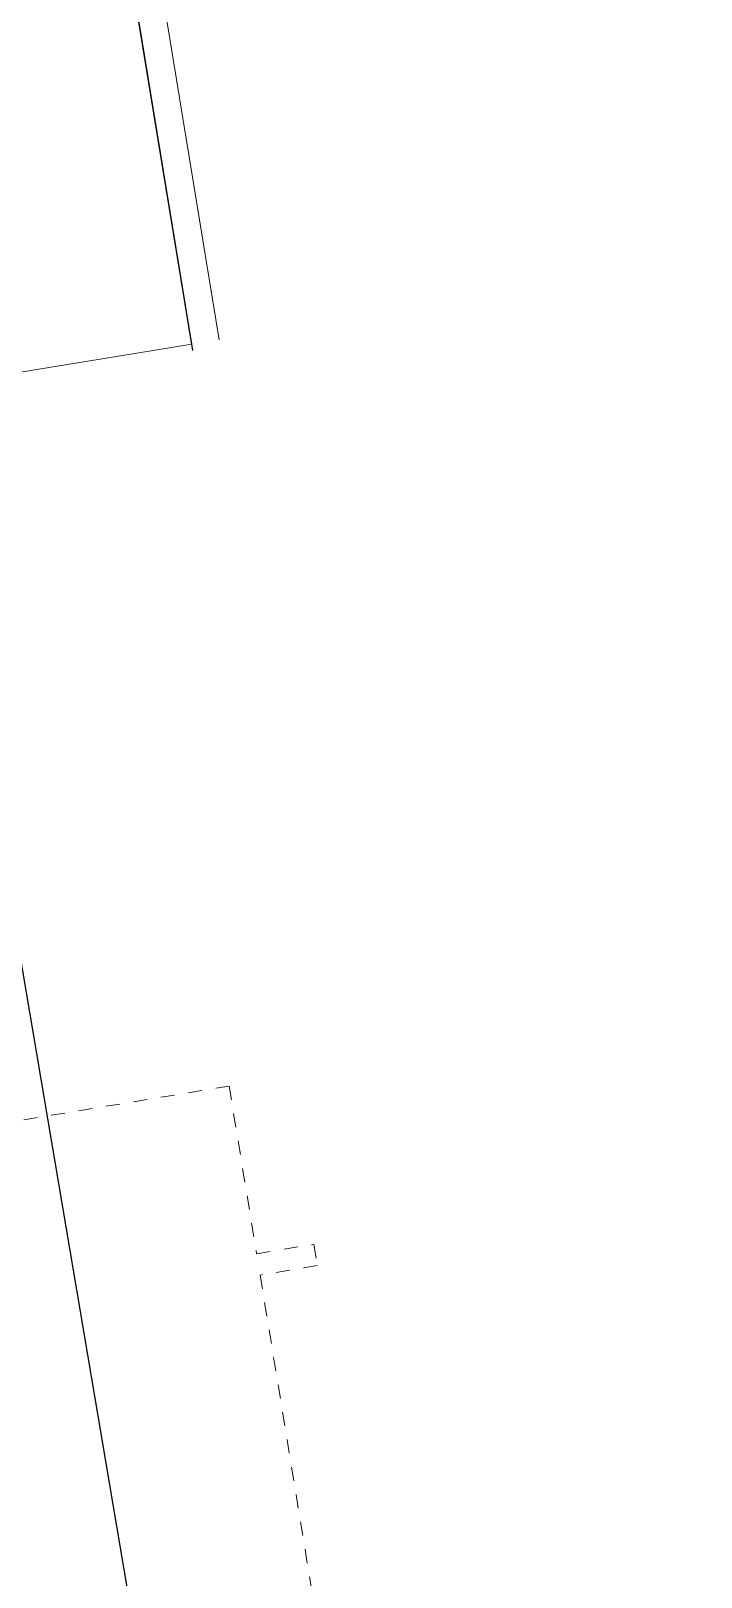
# Model space of a CAD drawing. Header units: metres. Extents: x 2 to 659295185, y -28 to 1124222152.
# Drawn here: x 655569.53 to 655574.36, y 1126666.44 to 1126677.56 of the extents above; entities that cross this region are included whole.
import ezdxf

# ---------------------------------------------------------------- set-up
doc = ezdxf.new("R2010")
doc.units = ezdxf.units.M
doc.header["$MEASUREMENT"] = 0
doc.linetypes.add('XREF VIALIDAD PORTONES Y ACCESOS 15-07-12LIMPIO$0$CCSM_C1_CUERPO BJ$0$DASHED', pattern=[0.75, 0.5, -0.25])
doc.linetypes.add('XREF VIALIDAD PORTONES Y ACCESOS 15-07-12LIMPIO$0$DASHED', pattern=[0.75, 0.5, -0.25])
doc.layers.get('0').update_dxf_attribs({"linetype": 'CONTINUOUS'})
doc.layers.add('Parcelas', color=140, linetype='CONTINUOUS')
doc.layers.add('XREF VIALIDAD PORTONES Y ACCESOS 15-07-12LIMPIO$0$CCSM_C1_CUERPO BJ$0$A-PROYECCIONES', color=5, linetype='XREF VIALIDAD PORTONES Y ACCESOS 15-07-12LIMPIO$0$CCSM_C1_CUERPO BJ$0$DASHED')
doc.layers.add('XREF VIALIDAD PORTONES Y ACCESOS 15-07-12LIMPIO$0$BROCAL', color=9, linetype='CONTINUOUS', lineweight=5)

msp = doc.modelspace()

# ---------------------------------------------------------------- linework, layer by layer
at = {"ltscale": 0.5}
for q in [(655562.6282, 1126724.4972), (655570.5497, 1126676.1741)]:
    msp.add_line((655570.699, 1126675.2633), q, dxfattribs=at)
at = {"layer": 'Parcelas', "lineweight": -3}
msp.add_lwpolyline([(655665, 1126303), (655670, 1126341), (655654, 1126424), (655641, 1126483), (655631, 1126535), (655619, 1126532), (655610, 1126585), (655595, 1126588), (655583, 1126591), (655553, 1126768)], dxfattribs=at)
at = {"layer": 'XREF VIALIDAD PORTONES Y ACCESOS 15-07-12LIMPIO$0$BROCAL', "ltscale": 0.1}
msp.add_line((655570.1098, 1126680.0942), (655570.8888, 1126675.3419), dxfattribs=at)
at = {"layer": 'XREF VIALIDAD PORTONES Y ACCESOS 15-07-12LIMPIO$0$BROCAL', "color": 252, "ltscale": 0.1}
msp.add_line((655567.0416, 1126674.7113), (655570.6915, 1126675.3096), dxfattribs=at)
at = {"layer": 'XREF VIALIDAD PORTONES Y ACCESOS 15-07-12LIMPIO$0$BROCAL', "ltscale": 0.1}
for points in [[(655553.9952, 1126777.1742), (655569.9124, 1126680.0618), (655570.6915, 1126675.3096)], [(655554.1926, 1126777.2065), (655570.1098, 1126680.0942), (655570.8888, 1126675.3419)]]:
    msp.add_lwpolyline(points, dxfattribs=at)
at = {"layer": 'XREF VIALIDAD PORTONES Y ACCESOS 15-07-12LIMPIO$0$CCSM_C1_CUERPO BJ$0$A-PROYECCIONES', "linetype": 'XREF VIALIDAD PORTONES Y ACCESOS 15-07-12LIMPIO$0$DASHED', "lineweight": 5, "ltscale": 0.05}
msp.add_lwpolyline([(655567.9026, 1126669.4699), (655570.9599, 1126669.9711), (655571.1576, 1126668.7647), (655571.569, 1126668.8321), (655571.5941, 1126668.6791), (655571.1827, 1126668.6117), (655572.2252, 1126662.2516), (655572.6366, 1126662.319), (655572.6616, 1126662.1661), (655572.2502, 1126662.0986), (655572.448, 1126660.8922), (655569.3909, 1126660.3912)], dxfattribs=at)

doc.saveas('drawing.dxf')
